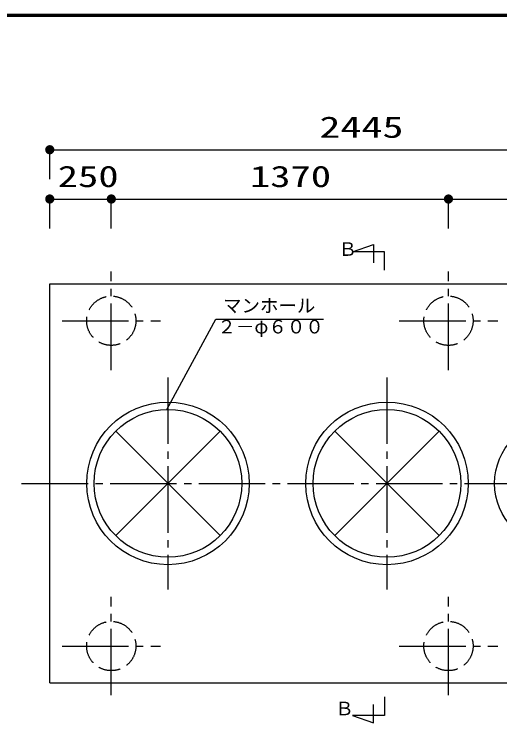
# Model space of a CAD drawing. Units: millimetres, scale not verified. Extents: x -9523 to 7796, y -6970 to 5108.
# Drawn here: x -6315 to -4341, y 2232 to 5108 of the extents above; entities that cross this region are included whole.
import ezdxf
from ezdxf.enums import TextEntityAlignment as Align

# ---------------------------------------------------------------- set-up
doc = ezdxf.new("R2010")
doc.units = ezdxf.units.MM
doc.header["$LTSCALE"] = 30
doc.linetypes.add('CHAIN2', pattern=[12, 9, -1, 1, -1])
doc.linetypes.add('DASHED3', pattern=[4, 3, -1])
for name, color, linetype, lineweight in [('0-1_KIKI', 3, 'Continuous', 25), ('0-2_SEISAKU', 2, 'Continuous', 25), ('0-6_SUNPO', 7, 'Continuous', 25), ('0-8_FUTA', 7, 'Continuous', 25)]:
    doc.layers.add(name, color=color, linetype=linetype, lineweight=lineweight)
doc.styles.add('MS Gothic', font='')
doc.styles.add('ＭＳ ゴシック', font='')
doc.styles.get('MS Gothic').set_extended_font_data('MS Gothic')
doc.styles.get('ＭＳ ゴシック').set_extended_font_data('MS Gothic')

msp = doc.modelspace()

# ---------------------------------------------------------------- linework, layer by layer
at = {"layer": '0-1_KIKI', "color": 4}
for p, q in [((-5695.15, 3503.76), (-5496.06, 3870.57)), ((-5496.06, 3870.57), (-5058.42, 3870.57))]:
    msp.add_line(p, q, dxfattribs=at)
at = {"layer": '0-1_KIKI'}
for points in [[(-4810.08, 4068.66), (-4810.08, 4143.66), (-4940.08, 4143.66), (-4855.08, 4173.66), (-4855.08, 4098.66)], [(-4810.08, 2337.1), (-4810.08, 2262.1), (-4940.08, 2262.1), (-4855.08, 2232.1), (-4855.08, 2307.1)]]:
    msp.add_lwpolyline(points, dxfattribs=at)
at = {"layer": '0-2_SEISAKU', "linetype": 'CHAIN2'}
for p, q in [((-5920.15, 3663.75), (-5920.15, 4063.75)), ((-4550.15, 3663.75), (-4550.15, 4063.75)), ((-6120.15, 3863.76), (-5720.15, 3863.76)), ((-4750.15, 3863.76), (-4350.15, 3863.76)), ((-5690.15, 3633.76), (-5690.15, 2773.75)), ((-4800.15, 3633.76), (-4800.15, 2773.75)), ((-6284.56, 3203.76), (-3553.01, 3203.76)), ((-5920.15, 2343.75), (-5920.15, 2743.75)), ((-4550.15, 2343.75), (-4550.15, 2743.75)), ((-6120.15, 2543.76), (-5720.15, 2543.76)), ((-4750.15, 2543.76), (-4350.15, 2543.76))]:
    msp.add_line(p, q, dxfattribs=at)
at = {"layer": '0-2_SEISAKU'}
for p, q in [((-6170.15, 2393.76), (-6170.15, 4013.76)), ((-6170.15, 4013.76), (-3725.15, 4013.76)), ((-5902.29, 3415.89), (-5478.02, 2991.62)), ((-5902.29, 2991.62), (-5478.02, 3415.89)), ((-5012.28, 3415.89), (-4588.02, 2991.62)), ((-5012.28, 2991.62), (-4588.02, 3415.89))]:
    msp.add_line(p, q, dxfattribs=at)
msp.add_lwpolyline([(-6170.15, 2393.76), (-3725.15, 2393.76), (-3725.15, 4013.76)], dxfattribs=at)
at = {"layer": '0-2_SEISAKU', "linetype": 'DASHED3'}
for centre in [(-5920.15, 3863.76), (-4550.15, 3863.76), (-5920.15, 2543.76), (-4550.15, 2543.76)]:
    msp.add_circle(centre, 100, dxfattribs=at)
at = {"layer": '0-2_SEISAKU'}
for centre, radius in [((-5690.15, 3203.76), 330), ((-4800.15, 3203.76), 330), ((-5690.15, 3203.76), 300), ((-4800.15, 3203.76), 300), ((-4107.71, 3203.76), 255)]:
    msp.add_circle(centre, radius, dxfattribs=at)
at = {"layer": '0-6_SUNPO', "color": 4}
for p, q in [((-6170.15, 4437.79), (-6170.15, 4557.79)), ((-6170.15, 4557.79), (-3725.15, 4557.79)), ((-6170.15, 4237.79), (-6170.15, 4357.79)), ((-6170.15, 4357.79), (-5920.15, 4357.79)), ((-5920.15, 4237.79), (-5920.15, 4357.79)), ((-5920.15, 4237.79), (-5920.15, 4357.79)), ((-5920.15, 4357.79), (-4550.15, 4357.79)), ((-4550.15, 4237.79), (-4550.15, 4357.79)), ((-4550.15, 4237.79), (-4550.15, 4357.79)), ((-4550.15, 4357.79), (-3725.15, 4357.79))]:
    msp.add_line(p, q, dxfattribs=at)
at = {"layer": '0-6_SUNPO'}
for points in [[(-6180.57, 4573.38), (-6170.15, 4557.79), (-6183.41, 4571.05)], [(-6177.33, 4575.12), (-6170.15, 4557.79), (-6180.57, 4573.38)], [(-6173.81, 4576.18), (-6170.15, 4557.79), (-6177.33, 4575.12)], [(-6170.15, 4576.54), (-6170.15, 4557.79), (-6173.81, 4576.18)], [(-6166.5, 4576.18), (-6170.15, 4557.79), (-6170.15, 4576.54)], [(-6162.98, 4575.12), (-6170.15, 4557.79), (-6166.5, 4576.18)], [(-6159.74, 4573.38), (-6170.15, 4557.79), (-6162.98, 4575.12)], [(-6156.9, 4571.05), (-6170.15, 4557.79), (-6159.74, 4573.38)], [(-6188.54, 4561.45), (-6170.15, 4557.79), (-6188.9, 4557.79)], [(-6188.9, 4557.79), (-6170.15, 4557.79), (-6188.54, 4554.13)], [(-6187.48, 4564.97), (-6170.15, 4557.79), (-6188.54, 4561.45)], [(-6188.54, 4554.13), (-6170.15, 4557.79), (-6187.48, 4550.62)], [(-6185.74, 4568.21), (-6170.15, 4557.79), (-6187.48, 4564.97)], [(-6187.48, 4550.62), (-6170.15, 4557.79), (-6185.74, 4547.38)], [(-6183.41, 4571.05), (-6170.15, 4557.79), (-6185.74, 4568.21)], [(-6185.74, 4547.38), (-6170.15, 4557.79), (-6183.41, 4544.53)], [(-6183.41, 4544.53), (-6170.15, 4557.79), (-6180.57, 4542.2)], [(-6180.57, 4542.2), (-6170.15, 4557.79), (-6177.33, 4540.47)], [(-6177.33, 4540.47), (-6170.15, 4557.79), (-6173.81, 4539.4)], [(-6173.81, 4539.4), (-6170.15, 4557.79), (-6170.15, 4539.04)], [(-6154.56, 4568.21), (-6170.15, 4557.79), (-6156.9, 4571.05)], [(-6152.83, 4564.97), (-6170.15, 4557.79), (-6154.56, 4568.21)], [(-6151.76, 4561.45), (-6170.15, 4557.79), (-6152.83, 4564.97)], [(-6151.4, 4557.79), (-6170.15, 4557.79), (-6151.76, 4561.45)], [(-6170.15, 4539.04), (-6170.15, 4557.79), (-6166.5, 4539.4)], [(-6166.5, 4539.4), (-6170.15, 4557.79), (-6162.98, 4540.47)], [(-6162.98, 4540.47), (-6170.15, 4557.79), (-6159.74, 4542.2)], [(-6159.74, 4542.2), (-6170.15, 4557.79), (-6156.9, 4544.53)], [(-6156.9, 4544.53), (-6170.15, 4557.79), (-6154.56, 4547.38)], [(-6154.56, 4547.38), (-6170.15, 4557.79), (-6152.83, 4550.62)], [(-6152.83, 4550.62), (-6170.15, 4557.79), (-6151.76, 4554.13)], [(-6151.76, 4554.13), (-6170.15, 4557.79), (-6151.4, 4557.79)], [(-6180.57, 4373.38), (-6170.15, 4357.79), (-6183.41, 4371.05)], [(-6177.33, 4375.12), (-6170.15, 4357.79), (-6180.57, 4373.38)], [(-6173.81, 4376.18), (-6170.15, 4357.79), (-6177.33, 4375.12)], [(-6170.15, 4376.54), (-6170.15, 4357.79), (-6173.81, 4376.18)], [(-6166.5, 4376.18), (-6170.15, 4357.79), (-6170.15, 4376.54)], [(-6162.98, 4375.12), (-6170.15, 4357.79), (-6166.5, 4376.18)], [(-6159.74, 4373.38), (-6170.15, 4357.79), (-6162.98, 4375.12)], [(-6156.9, 4371.05), (-6170.15, 4357.79), (-6159.74, 4373.38)], [(-5930.57, 4373.38), (-5920.15, 4357.79), (-5933.41, 4371.05)], [(-5930.57, 4373.38), (-5920.15, 4357.79), (-5933.41, 4371.05)], [(-5927.33, 4375.12), (-5920.15, 4357.79), (-5930.57, 4373.38)], [(-5927.33, 4375.12), (-5920.15, 4357.79), (-5930.57, 4373.38)], [(-5923.81, 4376.18), (-5920.15, 4357.79), (-5927.33, 4375.12)], [(-5923.81, 4376.18), (-5920.15, 4357.79), (-5927.33, 4375.12)], [(-5920.15, 4376.54), (-5920.15, 4357.79), (-5923.81, 4376.18)], [(-5920.15, 4376.54), (-5920.15, 4357.79), (-5923.81, 4376.18)], [(-5916.5, 4376.18), (-5920.15, 4357.79), (-5920.15, 4376.54)], [(-5916.5, 4376.18), (-5920.15, 4357.79), (-5920.15, 4376.54)], [(-5912.98, 4375.12), (-5920.15, 4357.79), (-5916.5, 4376.18)], [(-5912.98, 4375.12), (-5920.15, 4357.79), (-5916.5, 4376.18)], [(-5909.74, 4373.38), (-5920.15, 4357.79), (-5912.98, 4375.12)], [(-5909.74, 4373.38), (-5920.15, 4357.79), (-5912.98, 4375.12)], [(-5906.9, 4371.05), (-5920.15, 4357.79), (-5909.74, 4373.38)], [(-5906.9, 4371.05), (-5920.15, 4357.79), (-5909.74, 4373.38)], [(-4560.57, 4373.38), (-4550.15, 4357.79), (-4563.41, 4371.05)], [(-4560.57, 4373.38), (-4550.15, 4357.79), (-4563.41, 4371.05)], [(-4557.33, 4375.12), (-4550.15, 4357.79), (-4560.57, 4373.38)], [(-4557.33, 4375.12), (-4550.15, 4357.79), (-4560.57, 4373.38)], [(-4553.81, 4376.18), (-4550.15, 4357.79), (-4557.33, 4375.12)], [(-4553.81, 4376.18), (-4550.15, 4357.79), (-4557.33, 4375.12)], [(-4550.15, 4376.54), (-4550.15, 4357.79), (-4553.81, 4376.18)], [(-4550.15, 4376.54), (-4550.15, 4357.79), (-4553.81, 4376.18)], [(-4546.5, 4376.18), (-4550.15, 4357.79), (-4550.15, 4376.54)], [(-4546.5, 4376.18), (-4550.15, 4357.79), (-4550.15, 4376.54)], [(-4542.98, 4375.12), (-4550.15, 4357.79), (-4546.5, 4376.18)], [(-4542.98, 4375.12), (-4550.15, 4357.79), (-4546.5, 4376.18)], [(-4539.74, 4373.38), (-4550.15, 4357.79), (-4542.98, 4375.12)], [(-4539.74, 4373.38), (-4550.15, 4357.79), (-4542.98, 4375.12)], [(-4536.9, 4371.05), (-4550.15, 4357.79), (-4539.74, 4373.38)], [(-4536.9, 4371.05), (-4550.15, 4357.79), (-4539.74, 4373.38)], [(-6188.54, 4361.45), (-6170.15, 4357.79), (-6188.9, 4357.79)], [(-6188.9, 4357.79), (-6170.15, 4357.79), (-6188.54, 4354.13)], [(-6187.48, 4364.97), (-6170.15, 4357.79), (-6188.54, 4361.45)], [(-6188.54, 4354.13), (-6170.15, 4357.79), (-6187.48, 4350.62)], [(-6185.74, 4368.21), (-6170.15, 4357.79), (-6187.48, 4364.97)], [(-6187.48, 4350.62), (-6170.15, 4357.79), (-6185.74, 4347.38)], [(-6183.41, 4371.05), (-6170.15, 4357.79), (-6185.74, 4368.21)], [(-6185.74, 4347.38), (-6170.15, 4357.79), (-6183.41, 4344.53)], [(-6183.41, 4344.53), (-6170.15, 4357.79), (-6180.57, 4342.2)], [(-6180.57, 4342.2), (-6170.15, 4357.79), (-6177.33, 4340.47)], [(-6177.33, 4340.47), (-6170.15, 4357.79), (-6173.81, 4339.4)], [(-6173.81, 4339.4), (-6170.15, 4357.79), (-6170.15, 4339.04)], [(-6154.56, 4368.21), (-6170.15, 4357.79), (-6156.9, 4371.05)], [(-6152.83, 4364.97), (-6170.15, 4357.79), (-6154.56, 4368.21)], [(-6151.76, 4361.45), (-6170.15, 4357.79), (-6152.83, 4364.97)], [(-6151.4, 4357.79), (-6170.15, 4357.79), (-6151.76, 4361.45)], [(-6170.15, 4339.04), (-6170.15, 4357.79), (-6166.5, 4339.4)], [(-6166.5, 4339.4), (-6170.15, 4357.79), (-6162.98, 4340.47)], [(-6162.98, 4340.47), (-6170.15, 4357.79), (-6159.74, 4342.2)], [(-6159.74, 4342.2), (-6170.15, 4357.79), (-6156.9, 4344.53)], [(-6156.9, 4344.53), (-6170.15, 4357.79), (-6154.56, 4347.38)], [(-6154.56, 4347.38), (-6170.15, 4357.79), (-6152.83, 4350.62)], [(-6152.83, 4350.62), (-6170.15, 4357.79), (-6151.76, 4354.13)], [(-6151.76, 4354.13), (-6170.15, 4357.79), (-6151.4, 4357.79)], [(-5938.54, 4361.45), (-5920.15, 4357.79), (-5938.9, 4357.79)], [(-5938.54, 4361.45), (-5920.15, 4357.79), (-5938.9, 4357.79)], [(-5938.9, 4357.79), (-5920.15, 4357.79), (-5938.54, 4354.13)], [(-5938.9, 4357.79), (-5920.15, 4357.79), (-5938.54, 4354.13)], [(-5937.48, 4364.97), (-5920.15, 4357.79), (-5938.54, 4361.45)], [(-5937.48, 4364.97), (-5920.15, 4357.79), (-5938.54, 4361.45)], [(-5938.54, 4354.13), (-5920.15, 4357.79), (-5937.48, 4350.62)], [(-5938.54, 4354.13), (-5920.15, 4357.79), (-5937.48, 4350.62)], [(-5935.74, 4368.21), (-5920.15, 4357.79), (-5937.48, 4364.97)], [(-5935.74, 4368.21), (-5920.15, 4357.79), (-5937.48, 4364.97)], [(-5937.48, 4350.62), (-5920.15, 4357.79), (-5935.74, 4347.38)], [(-5937.48, 4350.62), (-5920.15, 4357.79), (-5935.74, 4347.38)], [(-5933.41, 4371.05), (-5920.15, 4357.79), (-5935.74, 4368.21)], [(-5933.41, 4371.05), (-5920.15, 4357.79), (-5935.74, 4368.21)], [(-5935.74, 4347.38), (-5920.15, 4357.79), (-5933.41, 4344.53)], [(-5935.74, 4347.38), (-5920.15, 4357.79), (-5933.41, 4344.53)], [(-5933.41, 4344.53), (-5920.15, 4357.79), (-5930.57, 4342.2)], [(-5933.41, 4344.53), (-5920.15, 4357.79), (-5930.57, 4342.2)], [(-5930.57, 4342.2), (-5920.15, 4357.79), (-5927.33, 4340.47)], [(-5930.57, 4342.2), (-5920.15, 4357.79), (-5927.33, 4340.47)], [(-5927.33, 4340.47), (-5920.15, 4357.79), (-5923.81, 4339.4)], [(-5927.33, 4340.47), (-5920.15, 4357.79), (-5923.81, 4339.4)], [(-5923.81, 4339.4), (-5920.15, 4357.79), (-5920.15, 4339.04)], [(-5923.81, 4339.4), (-5920.15, 4357.79), (-5920.15, 4339.04)], [(-5904.56, 4368.21), (-5920.15, 4357.79), (-5906.9, 4371.05)], [(-5904.56, 4368.21), (-5920.15, 4357.79), (-5906.9, 4371.05)], [(-5902.83, 4364.97), (-5920.15, 4357.79), (-5904.56, 4368.21)], [(-5902.83, 4364.97), (-5920.15, 4357.79), (-5904.56, 4368.21)], [(-5901.76, 4361.45), (-5920.15, 4357.79), (-5902.83, 4364.97)], [(-5901.76, 4361.45), (-5920.15, 4357.79), (-5902.83, 4364.97)], [(-5901.4, 4357.79), (-5920.15, 4357.79), (-5901.76, 4361.45)], [(-5901.4, 4357.79), (-5920.15, 4357.79), (-5901.76, 4361.45)], [(-5920.15, 4339.04), (-5920.15, 4357.79), (-5916.5, 4339.4)], [(-5916.5, 4339.4), (-5920.15, 4357.79), (-5912.98, 4340.47)], [(-5912.98, 4340.47), (-5920.15, 4357.79), (-5909.74, 4342.2)], [(-5909.74, 4342.2), (-5920.15, 4357.79), (-5906.9, 4344.53)], [(-5906.9, 4344.53), (-5920.15, 4357.79), (-5904.56, 4347.38)], [(-5904.56, 4347.38), (-5920.15, 4357.79), (-5902.83, 4350.62)], [(-5902.83, 4350.62), (-5920.15, 4357.79), (-5901.76, 4354.13)], [(-5901.76, 4354.13), (-5920.15, 4357.79), (-5901.4, 4357.79)], [(-5920.15, 4339.04), (-5920.15, 4357.79), (-5916.5, 4339.4)], [(-5916.5, 4339.4), (-5920.15, 4357.79), (-5912.98, 4340.47)], [(-5912.98, 4340.47), (-5920.15, 4357.79), (-5909.74, 4342.2)], [(-5909.74, 4342.2), (-5920.15, 4357.79), (-5906.9, 4344.53)], [(-5906.9, 4344.53), (-5920.15, 4357.79), (-5904.56, 4347.38)], [(-5904.56, 4347.38), (-5920.15, 4357.79), (-5902.83, 4350.62)], [(-5902.83, 4350.62), (-5920.15, 4357.79), (-5901.76, 4354.13)], [(-5901.76, 4354.13), (-5920.15, 4357.79), (-5901.4, 4357.79)], [(-4568.54, 4361.45), (-4550.15, 4357.79), (-4568.9, 4357.79)], [(-4568.54, 4361.45), (-4550.15, 4357.79), (-4568.9, 4357.79)], [(-4568.9, 4357.79), (-4550.15, 4357.79), (-4568.54, 4354.13)], [(-4568.9, 4357.79), (-4550.15, 4357.79), (-4568.54, 4354.13)], [(-4567.48, 4364.97), (-4550.15, 4357.79), (-4568.54, 4361.45)], [(-4567.48, 4364.97), (-4550.15, 4357.79), (-4568.54, 4361.45)], [(-4568.54, 4354.13), (-4550.15, 4357.79), (-4567.48, 4350.62)], [(-4568.54, 4354.13), (-4550.15, 4357.79), (-4567.48, 4350.62)], [(-4565.74, 4368.21), (-4550.15, 4357.79), (-4567.48, 4364.97)], [(-4565.74, 4368.21), (-4550.15, 4357.79), (-4567.48, 4364.97)], [(-4567.48, 4350.62), (-4550.15, 4357.79), (-4565.74, 4347.38)], [(-4567.48, 4350.62), (-4550.15, 4357.79), (-4565.74, 4347.38)], [(-4563.41, 4371.05), (-4550.15, 4357.79), (-4565.74, 4368.21)], [(-4563.41, 4371.05), (-4550.15, 4357.79), (-4565.74, 4368.21)], [(-4565.74, 4347.38), (-4550.15, 4357.79), (-4563.41, 4344.53)], [(-4565.74, 4347.38), (-4550.15, 4357.79), (-4563.41, 4344.53)], [(-4563.41, 4344.53), (-4550.15, 4357.79), (-4560.57, 4342.2)], [(-4563.41, 4344.53), (-4550.15, 4357.79), (-4560.57, 4342.2)], [(-4560.57, 4342.2), (-4550.15, 4357.79), (-4557.33, 4340.47)], [(-4560.57, 4342.2), (-4550.15, 4357.79), (-4557.33, 4340.47)], [(-4557.33, 4340.47), (-4550.15, 4357.79), (-4553.81, 4339.4)], [(-4557.33, 4340.47), (-4550.15, 4357.79), (-4553.81, 4339.4)], [(-4553.81, 4339.4), (-4550.15, 4357.79), (-4550.15, 4339.04)], [(-4553.81, 4339.4), (-4550.15, 4357.79), (-4550.15, 4339.04)], [(-4534.56, 4368.21), (-4550.15, 4357.79), (-4536.9, 4371.05)], [(-4534.56, 4368.21), (-4550.15, 4357.79), (-4536.9, 4371.05)], [(-4532.83, 4364.97), (-4550.15, 4357.79), (-4534.56, 4368.21)], [(-4532.83, 4364.97), (-4550.15, 4357.79), (-4534.56, 4368.21)], [(-4531.76, 4361.45), (-4550.15, 4357.79), (-4532.83, 4364.97)], [(-4531.76, 4361.45), (-4550.15, 4357.79), (-4532.83, 4364.97)], [(-4531.4, 4357.79), (-4550.15, 4357.79), (-4531.76, 4361.45)], [(-4531.4, 4357.79), (-4550.15, 4357.79), (-4531.76, 4361.45)], [(-4550.15, 4339.04), (-4550.15, 4357.79), (-4546.5, 4339.4)], [(-4546.5, 4339.4), (-4550.15, 4357.79), (-4542.98, 4340.47)], [(-4542.98, 4340.47), (-4550.15, 4357.79), (-4539.74, 4342.2)], [(-4539.74, 4342.2), (-4550.15, 4357.79), (-4536.9, 4344.53)], [(-4536.9, 4344.53), (-4550.15, 4357.79), (-4534.56, 4347.38)], [(-4534.56, 4347.38), (-4550.15, 4357.79), (-4532.83, 4350.62)], [(-4532.83, 4350.62), (-4550.15, 4357.79), (-4531.76, 4354.13)], [(-4531.76, 4354.13), (-4550.15, 4357.79), (-4531.4, 4357.79)], [(-4550.15, 4339.04), (-4550.15, 4357.79), (-4546.5, 4339.4)], [(-4546.5, 4339.4), (-4550.15, 4357.79), (-4542.98, 4340.47)], [(-4542.98, 4340.47), (-4550.15, 4357.79), (-4539.74, 4342.2)], [(-4539.74, 4342.2), (-4550.15, 4357.79), (-4536.9, 4344.53)], [(-4536.9, 4344.53), (-4550.15, 4357.79), (-4534.56, 4347.38)], [(-4534.56, 4347.38), (-4550.15, 4357.79), (-4532.83, 4350.62)], [(-4532.83, 4350.62), (-4550.15, 4357.79), (-4531.76, 4354.13)], [(-4531.76, 4354.13), (-4550.15, 4357.79), (-4531.4, 4357.79)]]:
    msp.add_solid(points, dxfattribs=at)
at = {"layer": '0-8_FUTA'}
for p, q in [((-8390.95, 5107.9), (7795.85, 5107.9)), ((-8390.35, 5107.3), (7795.25, 5107.3)), ((-8389.75, 5106.7), (7794.65, 5106.7)), ((-8389.15, 5106.1), (7794.05, 5106.1)), ((-8388.55, 5105.5), (7793.45, 5105.5)), ((-8387.95, 5104.9), (7792.85, 5104.9)), ((-8387.35, 5104.3), (7792.25, 5104.3)), ((-8386.75, 5103.7), (7791.65, 5103.7)), ((-8386.15, 5103.1), (7791.05, 5103.1)), ((-8385.55, 5102.5), (7790.45, 5102.5)), ((-8384.95, 5101.9), (7789.85, 5101.9)), ((-8384.35, 5101.3), (7789.25, 5101.3)), ((-8383.75, 5100.7), (7788.65, 5100.7)), ((-8383.15, 5100.1), (7788.05, 5100.1)), ((-8382.55, 5099.5), (7787.45, 5099.5))]:
    msp.add_line(p, q, dxfattribs=at)

# ---------------------------------------------------------------- texts
at = {"layer": '0-1_KIKI', "color": 4, "style": 'MS Gothic'}
for s, p in [('Ｂ', (-4996.67, 4110.68)), ('マンホール', (-5466.19, 3881.14)), ('２－φ６００', (-5488.72, 3795.77)), ('Ｂ', (-5010, 2246.25))]:
    msp.add_text(s, height=54.99, dxfattribs=at).set_placement(p, align=Align.BOTTOM_LEFT)
at = {"layer": '0-6_SUNPO', "color": 3, "style": 'ＭＳ ゴシック'}
for s, width, p in [('2445', 1.45, (-5074.51, 4580.29)), ('250', 1.4, (-6137.73, 4380.29)), ('1370', 1.4, (-5356.87, 4380.29))]:
    msp.add_text(s, height=86.59, dxfattribs=dict(at, width=width)).set_placement(p, align=Align.BOTTOM_LEFT)

doc.saveas('drawing.dxf')
